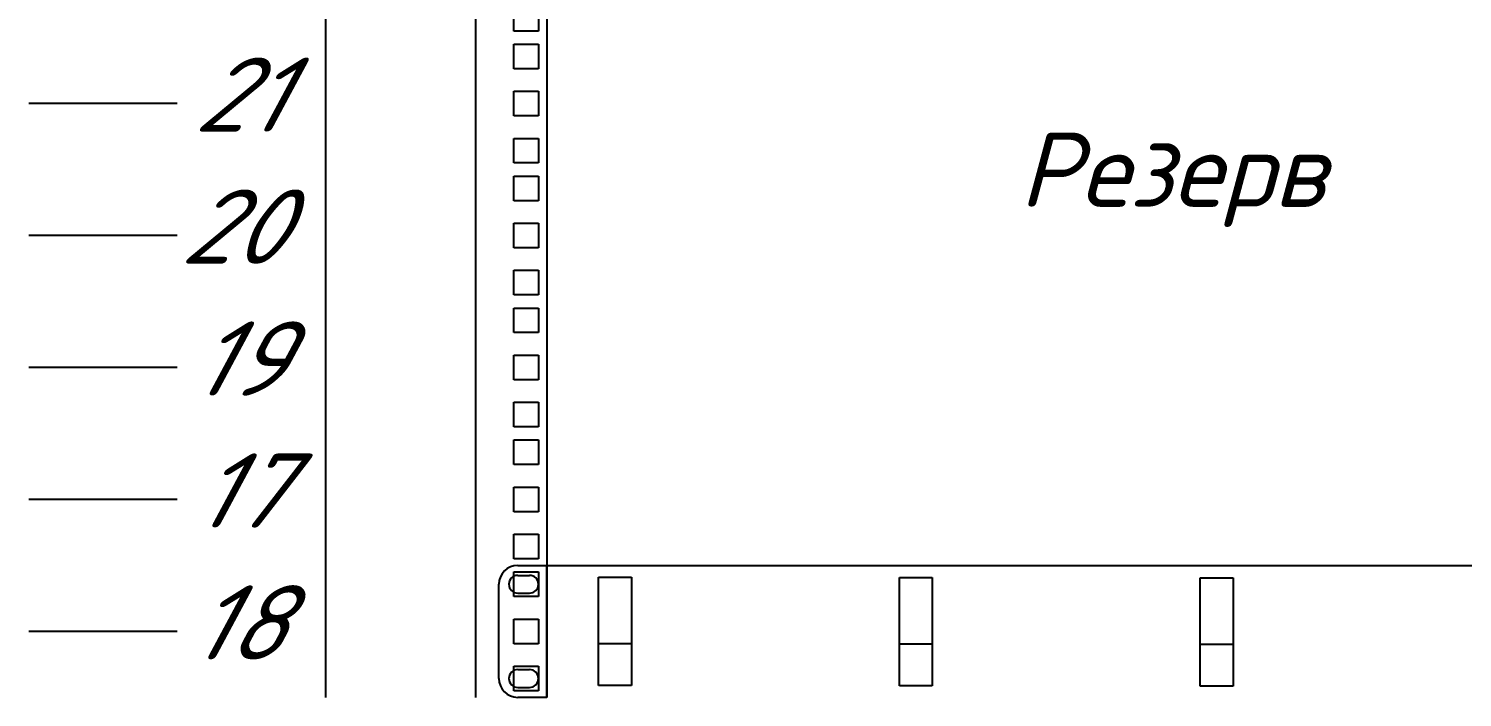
# Model space of a CAD drawing. Extents: x -260425 to 1294666, y -169889 to -2349.
# Drawn here: x 957999 to 962826, y -27564 to -25312 of the extents above; entities that cross this region are included whole.
import ezdxf
from ezdxf.enums import TextEntityAlignment as Align

# ---------------------------------------------------------------- set-up
doc = ezdxf.new("R2010")
doc.units = 0
doc.header["$LTSCALE"] = 100
doc.layers.add('АП_АСУ_ОсновнаяТонкая', color=7, linetype='Continuous', lineweight=25)
doc.styles.add('1ISOCPEUR', font='isocpeui.ttf', dxfattribs={"height": 250})

# ---------------------------------------------------------------- blocks, each defined once
blk = doc.blocks.new('*U218')
at = {"color": 0, "linetype": 'ByBlock', "lineweight": -2}
for p, q in [((0, 1011.2), (0, 966.75)), ((50.5, 1011.2), (50.5, 966.75)), ((74.5, 1011.2), (74.5, 966.75)), ((63.35, 968.95), (63.35, 977.25)), ((71.65, 977.25), (71.65, 968.95)), ((0, 966.75), (0, 922.3)), ((50.5, 966.75), (50.5, 922.3)), ((71.65, 968.95), (63.35, 968.95)), ((74.5, 966.75), (74.5, 922.3)), ((63.35, 956.25), (63.35, 964.55)), ((63.35, 964.55), (71.65, 964.55)), ((71.65, 964.55), (71.65, 956.25)), ((71.65, 956.25), (63.35, 956.25)), ((63.35, 940.375), (63.35, 948.675)), ((63.35, 948.675), (71.65, 948.675)), ((71.65, 948.675), (71.65, 940.375)), ((-50, 944.525), (-100, 944.525)), ((71.65, 940.375), (63.35, 940.375)), ((63.35, 924.5), (63.35, 932.8)), ((63.35, 932.8), (71.65, 932.8)), ((71.65, 932.8), (71.65, 924.5)), ((0, 922.3), (0, 877.85)), ((50.5, 922.3), (50.5, 877.85)), ((71.65, 924.5), (63.35, 924.5)), ((74.5, 922.3), (74.5, 877.85)), ((63.35, 911.8), (63.35, 920.1)), ((63.35, 920.1), (71.65, 920.1)), ((71.65, 920.1), (71.65, 911.8)), ((71.65, 911.8), (63.35, 911.8)), ((63.35, 895.925), (63.35, 904.225)), ((63.35, 904.225), (71.65, 904.225)), ((71.65, 904.225), (71.65, 895.925)), ((-50, 900.075), (-100, 900.075)), ((71.65, 895.925), (63.35, 895.925)), ((63.35, 880.05), (63.35, 888.35)), ((63.35, 888.35), (71.65, 888.35)), ((71.65, 888.35), (71.65, 880.05)), ((71.65, 880.05), (63.35, 880.05)), ((0, 877.85), (0, 833.4)), ((50.5, 877.85), (50.5, 833.4)), ((63.35, 867.35), (63.35, 875.65)), ((63.35, 875.65), (71.65, 875.65)), ((71.65, 875.65), (71.65, 867.35)), ((74.5, 877.85), (74.5, 833.4)), ((71.65, 867.35), (63.35, 867.35)), ((63.35, 851.475), (63.35, 859.775)), ((63.35, 859.775), (71.65, 859.775)), ((71.65, 859.775), (71.65, 851.475)), ((-50, 855.625), (-100, 855.625)), ((71.65, 851.475), (63.35, 851.475)), ((63.35, 835.6), (63.35, 843.9)), ((63.35, 843.9), (71.65, 843.9)), ((71.65, 843.9), (71.65, 835.6)), ((71.65, 835.6), (63.35, 835.6)), ((0, 833.4), (0, 788.95)), ((50.5, 833.4), (50.5, 788.95)), ((63.35, 822.9), (63.35, 831.2)), ((63.35, 831.2), (71.65, 831.2)), ((71.65, 831.2), (71.65, 822.9)), ((74.5, 833.4), (74.5, 788.95)), ((71.65, 822.9), (63.35, 822.9)), ((-50, 811.175), (-100, 811.175)), ((63.35, 807.025), (63.35, 815.325)), ((63.35, 815.325), (71.65, 815.325)), ((71.65, 815.325), (71.65, 807.025)), ((71.65, 807.025), (63.35, 807.025)), ((63.35, 791.15), (63.35, 799.45)), ((63.35, 799.45), (71.65, 799.45)), ((71.65, 799.45), (71.65, 791.15)), ((0, 788.95), (0, 744.5)), ((50.5, 788.95), (50.5, 744.5)), ((71.65, 791.15), (63.35, 791.15)), ((74.5, 788.95), (74.5, 744.5)), ((63.35, 778.45), (63.35, 786.75)), ((63.35, 786.75), (71.65, 786.75)), ((71.65, 786.75), (71.65, 778.45)), ((71.65, 778.45), (63.35, 778.45)), ((63.35, 762.575), (63.35, 770.875)), ((63.35, 770.875), (71.65, 770.875)), ((71.65, 770.875), (71.65, 762.575)), ((-50, 766.725), (-100, 766.725)), ((71.65, 762.575), (63.35, 762.575)), ((63.35, 746.7), (63.35, 755)), ((63.35, 755), (71.65, 755)), ((71.65, 755), (71.65, 746.7)), ((71.65, 746.7), (63.35, 746.7))]:
    blk.add_line(p, q, dxfattribs=at)
blk = doc.blocks.new("19'' маркер юнита")
at = {"color": 0, "linetype": 'ByBlock', "lineweight": -2, "style": '1ISOCPEUR', "oblique": 15, "flags": 8}
blk.add_attdef('#', text='', height=25, dxfattribs=at).set_placement((35, 3), align=Align.MIDDLE_RIGHT)
blk = doc.blocks.new('*U214')
at = {"color": 0, "linetype": 'ByBlock', "lineweight": -2}
for p, q in [((164.69, 22.22), (174.5, 22.22)), ((174.5, 22.22), (625.5, 22.22)), ((174.5, -22.22), (174.5, 22.22)), ((158.34, -15.88), (158.34, 15.87)), ((164.69, 18.87), (168.65, 18.87)), ((191.9, 18.31), (202.93, 18.31)), ((191.9, -18.19), (191.9, 18.31)), ((202.93, 18.31), (202.93, -18.19)), ((293.19, 18.19), (304.22, 18.19)), ((293.19, -18.31), (293.19, 18.19)), ((304.22, 18.19), (304.22, -18.31)), ((394.48, 18.06), (405.52, 18.06)), ((394.48, -18.44), (394.48, 18.06)), ((405.52, 18.06), (405.52, -18.44)), ((164.69, 12.87), (168.65, 12.87)), ((191.9, -4.03), (202.93, -4.03)), ((293.19, -4.15), (304.22, -4.15)), ((394.48, -4.28), (405.52, -4.28)), ((164.69, -12.88), (168.65, -12.88)), ((164.69, -18.88), (168.65, -18.88)), ((202.93, -18.19), (191.9, -18.19)), ((304.22, -18.31), (293.19, -18.31)), ((405.52, -18.44), (394.48, -18.44)), ((174.5, -22.22), (164.69, -22.22))]:
    blk.add_line(p, q, dxfattribs=at)
for centre, radius, start, end in [((164.69, 15.87), 6.35, 90, 180), ((164.69, 15.87), 3, 90, 270), ((168.65, 15.87), 3, 270, 90), ((164.69, -15.88), 3, 90, 270), ((168.65, -15.88), 3, 270, 90), ((164.69, -15.88), 6.35, 180, 270)]:
    blk.add_arc(centre, radius, start, end, dxfattribs=at)
at = {"color": 0, "lineweight": -2, "style": '1ISOCPEUR', "oblique": 15, "flags": 8}
blk.add_attdef('НАИМЕНОВАНИЕ', text='', height=25, dxfattribs=at).set_placement((750, 10.43), align=Align.MIDDLE_LEFT)

msp = doc.modelspace()

# ---------------------------------------------------------------- block references
at = {"xscale": 10, "yscale": 10, "zscale": 10}
for name, p in [('*U218', (958998.5, -35009.1)), ('*U214', (957998.5, -27341.9))]:
    msp.add_blockref(name, p, dxfattribs=at)
for p, values in [((958498.5, -25563.9), {'#': '21'}), ((958498.5, -26008.4), {'#': '20'}), ((958498.5, -26452.9), {'#': '19'}), ((958498.5, -26897.4), {'#': '17'}), ((958498.5, -27341.9), {'#': '18'})]:
    msp.add_blockref("19'' маркер юнита", p, dxfattribs=at).add_auto_attribs(values)

# ---------------------------------------------------------------- texts
at = {"layer": 'АП_АСУ_ОсновнаяТонкая', "insert": (961333.3, -25661.9), "char_height": 250, "attachment_point": 1, "style": '1ISOCPEUR'}
msp.add_mtext_dynamic_manual_height_columns('Резерв', width=2255.762, gutter_width=1250, heights=[0], dxfattribs=at)

doc.saveas('drawing.dxf')
